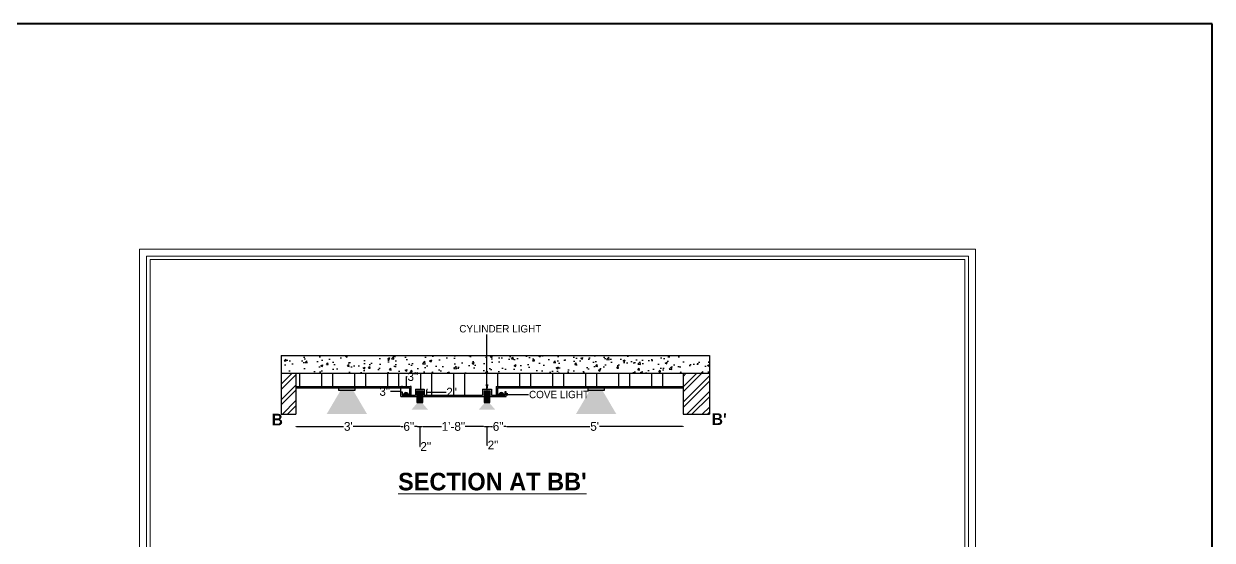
# Model space of a CAD drawing. Header units: inches. Extents: x 12792 to 19925, y -3298 to -817.
# Drawn here: x 15424 to 15829.2, y -1706.7 to -1530.4 of the extents above; entities that cross this region are included whole.
import ezdxf
from ezdxf import colors
from ezdxf.entities.mleader import LeaderData, LeaderLine
from ezdxf.math import Vec2, Vec3

# ---------------------------------------------------------------- set-up
doc = ezdxf.new("R2010")
doc.units = ezdxf.units.IN
doc.header["$MEASUREMENT"] = 0
doc.layers.add('.', color=30, linetype='Continuous')
doc.layers.add('IEL-HATCH-002', color=7, linetype='Continuous')
doc.layers.add('FURNI', color=140, linetype='Continuous', lineweight=18)
doc.styles.add('HEMI', font='stylu.ttf')
doc.styles.get("Standard").update_dxf_attribs({"font": 'arial.ttf'})
doc.dimstyles.get("Standard").update_dxf_attribs({"dimtxt": 0.18, "dimasz": 0.18, "dimexe": 0.18, "dimexo": 0.0625, "dimgap": 0.09, "dimtad": 0, "dimtih": 1, "dimtoh": 1, "dimdec": 0, "dimzin": 0, "dimdsep": 46, "dimlunit": 4, "dimtxsty": 'Standard', "dimcen": 0.09, "dimadec": 0, "dimazin": 0, "dimtfac": 1, "dimtdec": 0, "dimtofl": 0, "dimtmove": 0, "dimatfit": 3, "dimfxl": 1, "dimtolj": 1, "dimtzin": 0, "dimarcsym": 0})

# ---------------------------------------------------------------- blocks, each defined once
blk = doc.blocks.new('23rf')
at = {"layer": '.'}
h = blk.add_hatch(color=256, dxfattribs=at)
h.dxf.hatch_style = 1
h.set_gradient(color1=(248, 246, 176), color2=(255, 255, 0), name='INVSPHERICAL')
h.paths.add_polyline_path([(17105.18, -2700.19), (17105.27, -2700.19, -0.855431), (17107.01, -2700.19), (17107.1, -2700.19, 0.867785)])
h = blk.add_hatch(color=256, dxfattribs=at)
h.dxf.hatch_style = 1
h.set_gradient(color1=(248, 246, 176), color2=(255, 255, 0), name='INVSPHERICAL')
h.paths.add_polyline_path([(17105.27, -2700.19), (17107.01, -2700.19, 0.855431)])
for radius, start, end in [(0.969, 8.0981, 171.9019), (0.881, 8.9106, 171.0894)]:
    blk.add_arc((17106.14, -2700.33), radius, start, end)
blk = doc.blocks.new('hst')
at = {"layer": 'IEL-HATCH-002', "transparency": 33554687}
h = blk.add_hatch(color=256, dxfattribs=at)
h.dxf.hatch_style = 1
h.set_gradient(color1=(255, 255, 255), color2=(255, 255, 0), name='INVCURVED')
h.paths.add_polyline_path([(17088.15, -2698.59), (17083.86, -2698.59), (17079.1, -2706.7), (17086, -2706.7), (17092.91, -2706.7)])
at = {"layer": 'IEL-HATCH-002', "true_color": 0x939598, "transparency": 33554687}
h = blk.add_hatch(color=252, dxfattribs=at)
h.dxf.hatch_style = 1
h.paths.add_polyline_path([(17088.77, -2697.69), (17086, -2697.69), (17086, -2698.59), (17088.77, -2698.59)])
h.paths.add_polyline_path([(17086, -2697.69), (17083.24, -2697.69), (17083.24, -2698.59), (17086, -2698.59)])
blk.add_lwpolyline([(17083.24, -2697.69), (17088.77, -2697.69), (17088.77, -2698.59), (17083.24, -2698.59)], close=True)
blk = doc.blocks.new('*D118')
at = {"color": 0, "lineweight": -2, "transparency": 16777216}
for p, q in [((15516.78, -1667.84), (15516.78, -1668.06)), ((15552.52, -1667.84), (15552.52, -1668.06))]:
    blk.add_line(p, q, dxfattribs=at)
at = {"color": 5, "lineweight": -2, "transparency": 16777216}
for p, q in [((15516.96, -1667.88), (15532.99, -1667.88)), ((15552.34, -1667.88), (15536.31, -1667.88))]:
    blk.add_line(p, q, dxfattribs=at)
at = {"color": 5, "transparency": 16777216}
for points in [[(15516.96, -1667.85), (15516.96, -1667.91), (15516.78, -1667.88)], [(15552.34, -1667.85), (15552.34, -1667.91), (15552.52, -1667.88)]]:
    blk.add_solid(points, dxfattribs=at)
at = {"layer": 'Defpoints', "color": 0, "transparency": 16777216}
for p in [(15516.78, -1657.68), (15552.52, -1657.68), (15516.78, -1667.88)]:
    blk.add_point(p, dxfattribs=at)
at = {"color": 5, "transparency": 16777216, "insert": (15534.65, -1667.88), "char_height": 3, "attachment_point": 5, "style": 'HEMI'}
blk.add_mtext("\\A1;3'", dxfattribs=at)
blk = doc.blocks.new('*D119')
at = {"color": 0, "lineweight": -2, "transparency": 16777216}
for p, q in [((15588.52, -1667.84), (15588.52, -1668.06)), ((15648.78, -1667.84), (15648.78, -1668.06))]:
    blk.add_line(p, q, dxfattribs=at)
at = {"color": 5, "lineweight": -2, "transparency": 16777216}
for p, q in [((15588.7, -1667.88), (15617.05, -1667.88)), ((15648.6, -1667.88), (15620.25, -1667.88))]:
    blk.add_line(p, q, dxfattribs=at)
at = {"color": 5, "transparency": 16777216}
for points in [[(15588.7, -1667.85), (15588.7, -1667.91), (15588.52, -1667.88)], [(15648.6, -1667.85), (15648.6, -1667.91), (15648.78, -1667.88)]]:
    blk.add_solid(points, dxfattribs=at)
at = {"layer": 'Defpoints', "color": 0, "transparency": 16777216}
for p in [(15588.52, -1657.68), (15648.78, -1663.68), (15648.78, -1667.88)]:
    blk.add_point(p, dxfattribs=at)
at = {"color": 5, "transparency": 16777216, "insert": (15618.65, -1667.88), "char_height": 3, "attachment_point": 5, "style": 'HEMI'}
blk.add_mtext("\\A1;5'", dxfattribs=at)
blk = doc.blocks.new('*D120')
at = {"color": 0, "lineweight": -2, "transparency": 16777216}
for p, q in [((15552.52, -1667.84), (15552.52, -1668.06)), ((15558.01, -1667.84), (15558.01, -1668.06))]:
    blk.add_line(p, q, dxfattribs=at)
at = {"color": 5, "lineweight": -2, "transparency": 16777216}
for p, q in [((15552.7, -1667.88), (15553.34, -1667.88)), ((15557.83, -1667.88), (15557.18, -1667.88))]:
    blk.add_line(p, q, dxfattribs=at)
at = {"color": 5, "transparency": 16777216}
for points in [[(15552.7, -1667.85), (15552.7, -1667.91), (15552.52, -1667.88)], [(15557.83, -1667.85), (15557.83, -1667.91), (15558.01, -1667.88)]]:
    blk.add_solid(points, dxfattribs=at)
at = {"layer": 'Defpoints', "color": 0, "transparency": 16777216}
for p in [(15552.52, -1657.68), (15558.01, -1657.68), (15558.01, -1667.88)]:
    blk.add_point(p, dxfattribs=at)
at = {"color": 5, "transparency": 16777216, "insert": (15555.26, -1667.88), "char_height": 3, "attachment_point": 5, "style": 'HEMI'}
blk.add_mtext('\\A1;6"', dxfattribs=at)
blk = doc.blocks.new('*D121')
at = {"color": 0, "lineweight": -2, "transparency": 16777216}
for p, q in [((15558.01, -1667.92), (15558.01, -1667.7)), ((15560.01, -1667.84), (15560.01, -1668.06))]:
    blk.add_line(p, q, dxfattribs=at)
at = {"color": 5, "lineweight": -2, "transparency": 16777216}
for p, q in [((15558.19, -1667.88), (15559.83, -1667.88)), ((15559.01, -1667.88), (15559.01, -1674.71)), ((15559.01, -1674.71), (15559.19, -1674.71))]:
    blk.add_line(p, q, dxfattribs=at)
at = {"color": 5, "transparency": 16777216}
for points in [[(15558.19, -1667.85), (15558.19, -1667.91), (15558.01, -1667.88)], [(15559.83, -1667.85), (15559.83, -1667.91), (15560.01, -1667.88)]]:
    blk.add_solid(points, dxfattribs=at)
at = {"layer": 'Defpoints', "color": 0, "transparency": 16777216}
for p in [(15560.01, -1659.68), (15560.01, -1667.88), (15558.01, -1670.27)]:
    blk.add_point(p, dxfattribs=at)
at = {"color": 5, "transparency": 16777216, "insert": (15561.05, -1674.71), "char_height": 3, "attachment_point": 5, "style": 'HEMI'}
blk.add_mtext('\\A1;2"', dxfattribs=at)
blk = doc.blocks.new('*D122')
at = {"color": 0, "lineweight": -2, "transparency": 16777216}
for p, q in [((15560.01, -1667.84), (15560.01, -1668.06)), ((15580.93, -1667.84), (15580.93, -1668.06))]:
    blk.add_line(p, q, dxfattribs=at)
at = {"color": 5, "lineweight": -2, "transparency": 16777216}
for p, q in [((15560.19, -1667.88), (15566.42, -1667.88)), ((15580.75, -1667.88), (15574.52, -1667.88))]:
    blk.add_line(p, q, dxfattribs=at)
at = {"color": 5, "transparency": 16777216}
for points in [[(15560.19, -1667.85), (15560.19, -1667.91), (15560.01, -1667.88)], [(15580.75, -1667.85), (15580.75, -1667.91), (15580.93, -1667.88)]]:
    blk.add_solid(points, dxfattribs=at)
at = {"layer": 'Defpoints', "color": 0, "transparency": 16777216}
for p in [(15560.01, -1659.68), (15580.93, -1657.68), (15580.93, -1667.88)]:
    blk.add_point(p, dxfattribs=at)
at = {"color": 5, "transparency": 16777216, "insert": (15570.47, -1667.88), "char_height": 3, "attachment_point": 5, "style": 'HEMI'}
blk.add_mtext('\\A1;1\'-8"', dxfattribs=at)
blk = doc.blocks.new('*D123')
at = {"color": 0, "lineweight": -2, "transparency": 16777216}
for p, q in [((15580.93, -1667.84), (15580.93, -1668.06)), ((15582.93, -1667.84), (15582.93, -1668.06))]:
    blk.add_line(p, q, dxfattribs=at)
at = {"color": 5, "lineweight": -2, "transparency": 16777216}
for p, q in [((15581.11, -1667.88), (15582.75, -1667.88)), ((15581.93, -1667.88), (15581.93, -1674.22)), ((15581.93, -1674.22), (15582.11, -1674.22))]:
    blk.add_line(p, q, dxfattribs=at)
at = {"color": 5, "transparency": 16777216}
for points in [[(15581.11, -1667.85), (15581.11, -1667.91), (15580.93, -1667.88)], [(15582.75, -1667.85), (15582.75, -1667.91), (15582.93, -1667.88)]]:
    blk.add_solid(points, dxfattribs=at)
at = {"layer": 'Defpoints', "color": 0, "transparency": 16777216}
for p in [(15580.93, -1657.68), (15582.93, -1659.68), (15582.93, -1667.88)]:
    blk.add_point(p, dxfattribs=at)
at = {"color": 5, "transparency": 16777216, "insert": (15583.98, -1674.22), "char_height": 3, "attachment_point": 5, "style": 'HEMI'}
blk.add_mtext('\\A1;2"', dxfattribs=at)
blk = doc.blocks.new('*D124')
at = {"color": 0, "lineweight": -2, "transparency": 16777216}
for p, q in [((15582.93, -1667.84), (15582.93, -1668.06)), ((15588.52, -1667.84), (15588.52, -1668.06))]:
    blk.add_line(p, q, dxfattribs=at)
at = {"color": 5, "lineweight": -2, "transparency": 16777216}
for p, q in [((15583.11, -1667.88), (15583.81, -1667.88)), ((15588.34, -1667.88), (15587.65, -1667.88))]:
    blk.add_line(p, q, dxfattribs=at)
at = {"color": 5, "transparency": 16777216}
for points in [[(15583.11, -1667.85), (15583.11, -1667.91), (15582.93, -1667.88)], [(15588.34, -1667.85), (15588.34, -1667.91), (15588.52, -1667.88)]]:
    blk.add_solid(points, dxfattribs=at)
at = {"layer": 'Defpoints', "color": 0, "transparency": 16777216}
for p in [(15582.93, -1659.68), (15588.52, -1657.68), (15588.52, -1667.88)]:
    blk.add_point(p, dxfattribs=at)
at = {"color": 5, "transparency": 16777216, "insert": (15585.73, -1667.88), "char_height": 3, "attachment_point": 5, "style": 'HEMI'}
blk.add_mtext('\\A1;6"', dxfattribs=at)
blk = doc.blocks.new('*D125')
at = {"color": 5, "lineweight": -2, "transparency": 16777216}
for p, q in [((15549.19, -1655.93), (15549.01, -1655.93)), ((15552.52, -1655.93), (15549.19, -1655.93)), ((15552.52, -1657), (15552.52, -1654.86))]:
    blk.add_line(p, q, dxfattribs=at)
at = {"color": 0, "lineweight": -2, "transparency": 16777216}
for p, q in [((15552.56, -1654.68), (15552.34, -1654.68)), ((15552.56, -1657.18), (15552.34, -1657.18))]:
    blk.add_line(p, q, dxfattribs=at)
at = {"color": 5, "transparency": 16777216}
for points in [[(15552.49, -1654.86), (15552.55, -1654.86), (15552.52, -1654.68)], [(15552.49, -1657), (15552.55, -1657), (15552.52, -1657.18)]]:
    blk.add_solid(points, dxfattribs=at)
at = {"layer": 'Defpoints', "color": 0, "transparency": 16777216}
for p in [(15552.52, -1654.68), (15553.02, -1654.68), (15553.02, -1657.18)]:
    blk.add_point(p, dxfattribs=at)
at = {"color": 5, "transparency": 16777216, "insert": (15547.05, -1655.93), "char_height": 3, "attachment_point": 5, "style": 'HEMI'}
blk.add_mtext('\\A1;3"', dxfattribs=at)
blk = doc.blocks.new('*D126')
at = {"color": 5, "lineweight": -2, "transparency": 16777216}
for p, q in [((15554.52, -1654.18), (15554.52, -1650.85)), ((15554.52, -1650.85), (15554.7, -1650.85)), ((15553.2, -1654.18), (15555.84, -1654.18))]:
    blk.add_line(p, q, dxfattribs=at)
at = {"color": 0, "lineweight": -2, "transparency": 16777216}
for p, q in [((15553.02, -1654.22), (15553.02, -1654)), ((15556.02, -1654.22), (15556.02, -1654))]:
    blk.add_line(p, q, dxfattribs=at)
at = {"color": 5, "transparency": 16777216}
for points in [[(15553.2, -1654.15), (15553.2, -1654.21), (15553.02, -1654.18)], [(15555.84, -1654.15), (15555.84, -1654.21), (15556.02, -1654.18)]]:
    blk.add_solid(points, dxfattribs=at)
at = {"layer": 'Defpoints', "color": 0, "transparency": 16777216}
for p in [(15553.02, -1657.18), (15556.02, -1654.18), (15556.02, -1657.18)]:
    blk.add_point(p, dxfattribs=at)
at = {"color": 5, "transparency": 16777216, "insert": (15556.65, -1650.85), "char_height": 3, "attachment_point": 5, "style": 'HEMI'}
blk.add_mtext('\\A1;3"', dxfattribs=at)
blk = doc.blocks.new('*D127')
at = {"color": 0, "lineweight": -2, "transparency": 16777216}
for p, q in [((15561.43, -1655.18), (15561.65, -1655.18)), ((15561.43, -1657.18), (15561.65, -1657.18))]:
    blk.add_line(p, q, dxfattribs=at)
at = {"color": 5, "lineweight": -2, "transparency": 16777216}
for p, q in [((15561.47, -1657), (15561.47, -1655.36)), ((15561.47, -1656.18), (15567.81, -1656.18)), ((15567.81, -1656.18), (15567.99, -1656.18))]:
    blk.add_line(p, q, dxfattribs=at)
at = {"color": 5, "transparency": 16777216}
for points in [[(15561.44, -1655.36), (15561.5, -1655.36), (15561.47, -1655.18)], [(15561.44, -1657), (15561.5, -1657), (15561.47, -1657.18)]]:
    blk.add_solid(points, dxfattribs=at)
at = {"layer": 'Defpoints', "color": 0, "transparency": 16777216}
for p in [(15560.51, -1655.18), (15560.51, -1657.18), (15561.47, -1655.18)]:
    blk.add_point(p, dxfattribs=at)
at = {"color": 5, "transparency": 16777216, "insert": (15569.86, -1656.18), "char_height": 3, "attachment_point": 5, "style": 'HEMI'}
blk.add_mtext('\\A1;2"', dxfattribs=at)

msp = doc.modelspace()

# ---------------------------------------------------------------- hatches: boundary and pattern name
at = {"layer": '.', "true_color": 0x977653}
h = msp.add_hatch(color=35, dxfattribs=at)
h.dxf.hatch_style = 1
h.paths.add_polyline_path([(15558.01, -1655.68), (15560.01, -1655.68), (15560.01, -1657.68), (15580.93, -1657.68), (15580.93, -1655.68), (15582.93, -1655.68), (15582.93, -1657.68), (15588.52, -1657.68), (15588.52, -1656.1), (15588.02, -1656.1), (15588.02, -1657.18), (15583.43, -1657.18), (15583.43, -1655.18), (15580.43, -1655.18), (15580.43, -1657.18), (15560.51, -1657.18), (15560.51, -1655.18), (15557.51, -1655.18), (15557.51, -1657.18), (15553.02, -1657.18), (15553.02, -1656.1), (15552.52, -1656.1), (15552.52, -1657.68), (15558.01, -1657.68)])
at = {"layer": '.', "true_color": 0x000000}
h = msp.add_hatch(color=18, dxfattribs=at)
h.dxf.hatch_style = 1
h.paths.add_polyline_path([(15560.01, -1655.68), (15558.01, -1655.68), (15558.01, -1659.68), (15560.01, -1659.68)])
h = msp.add_hatch(color=18, dxfattribs=at)
h.dxf.hatch_style = 1
h.paths.add_polyline_path([(15582.93, -1655.68), (15580.93, -1655.68), (15580.93, -1659.68), (15582.93, -1659.68)])
at = {"layer": '.'}
h = msp.add_hatch(color=256, dxfattribs=at)
h.dxf.hatch_style = 1
h.set_gradient(color1=(255, 255, 255), color2=(255, 255, 0), name='INVCURVED')
h.paths.add_polyline_path([(15559.68, -1659.68), (15558.34, -1659.68), (15556.16, -1662.18), (15561.85, -1662.18)])
h = msp.add_hatch(color=256, dxfattribs=at)
h.dxf.hatch_style = 1
h.set_gradient(color1=(255, 255, 255), color2=(255, 255, 0), name='INVCURVED')
h.paths.add_polyline_path([(15582.6, -1659.68), (15581.27, -1659.68), (15579.09, -1662.18), (15584.78, -1662.18)])
at = {"layer": 'IEL-HATCH-002', "true_color": 0x636466, "transparency": 33554687}
h = msp.add_hatch(dxfattribs=at)
h.set_pattern_fill('AR-CONC', color=251)
h.set_pattern_definition([(50, (-1551.8536, 1039.0153), (7.1726018, -0.6275213), [0.75, -8.25]), (355, (-1551.854, 1039.015), (-1.3875133, 7.5219213), [0.6, -6.6]), (100.451444, (-1551.256, 1038.963), (5.7850885, 6.8944), [0.637402, -7.011421]), (46.1842, (-1551.854, 1041.015), (10.6724133, -1.655193), [1.125, -12.375]), (96.635635, (-1550.964, 1040.877), (9.3466195, 9.741186), [0.9561034, -10.5171376]), (351.184164, (-1551.854, 1041.015), (9.3466195, 9.741186), [0.9, -9.9]), (21, (-1550.8536, 1040.5153), (5.9690705, -4.026189), [0.75, -8.25]), (326, (-1550.854, 1040.515), (2.4331533, 7.2515005), [0.6, -6.6]), (71.451445, (-1550.356, 1040.18), (8.4022238, 3.2253115), [0.637402, -7.011421]), (37.5, (-1551.8536, 1039.0153), (0.12159855, 3.32893854), [0, -6.52, 0, -6.7, 0, -6.625]), (7.5, (-1551.8536, 1039.0153), (2.6306954, 3.9441171), [0, -3.82, 0, -6.37, 0, -2.525]), (327.5, (-1554.0836, 1039.0153), (5.33822436, -0.2255487), [0, -2.5, 0, -7.8, 0, -10.35]), (317.5, (-1555.0836, 1039.0153), (5.8318617, 1.0010498), [0, -3.25, 0, -5.18, 0, -7.35])])
h.paths.add_polyline_path([(15657.78, -1643.68), (15511.78, -1643.68), (15511.78, -1649.68), (15657.78, -1649.68)])
at = {"layer": 'IEL-HATCH-002', "true_color": 0xed1f24, "transparency": 33554687}
h = msp.add_hatch(dxfattribs=at)
h.set_pattern_fill('ANSI32', color=240, scale=10)
h.set_pattern_definition([(45, (-1551.8536, 1043.0153), (-2.6516504, 2.6516504), []), (45, (-1550.086, 1043.0153), (-2.6516504, 2.6516504), [])])
h.paths.add_polyline_path([(15516.78, -1649.68), (15511.78, -1649.68), (15511.78, -1663.68), (15516.78, -1663.68)])
h.paths.add_polyline_path([(15657.78, -1649.68), (15648.78, -1649.68), (15648.78, -1663.68), (15657.78, -1663.68)])
at = {"layer": 'IEL-HATCH-002', "true_color": 0xafd9aa, "transparency": 33554687}
h = msp.add_hatch(dxfattribs=at)
h.set_pattern_fill('ANSI32', color=9, scale=30, angle=45)
h.set_pattern_definition([(90, (-1551.854, 1043.015), (-11.25, 0), []), (90, (-1548.104, 1046.765), (-11.25, 0), [])])
h.paths.add_polyline_path([(15648.78, -1649.68), (15516.78, -1649.68), (15516.78, -1654.18), (15556.02, -1654.18), (15556.02, -1657.18), (15557.51, -1657.18), (15557.51, -1655.18), (15560.51, -1655.18), (15560.51, -1657.18), (15580.43, -1657.18), (15580.43, -1655.18), (15583.43, -1655.18), (15583.43, -1657.18), (15585.02, -1657.18), (15585.02, -1654.18), (15648.78, -1654.18)])

# ---------------------------------------------------------------- linework, layer by layer
for p, q in [((15511.78, -1643.68), (15511.78, -1663.68)), ((15511.78, -1643.68), (15657.78, -1643.68)), ((15657.78, -1643.68), (15657.78, -1663.68)), ((15511.78, -1649.68), (15657.78, -1649.68)), ((15516.78, -1649.68), (15516.78, -1663.68)), ((15648.78, -1649.68), (15648.78, -1663.68)), ((15516.78, -1654.18), (15556.02, -1654.18)), ((15516.78, -1654.68), (15555.52, -1654.68)), ((15552.52, -1657.68), (15552.52, -1656.1)), ((15552.52, -1656.1), (15553.02, -1656.1)), ((15553.02, -1656.1), (15553.02, -1657.18)), ((15553.02, -1657.18), (15557.51, -1657.18)), ((15555.52, -1654.68), (15555.52, -1657.18)), ((15556.02, -1654.18), (15556.02, -1657.18)), ((15557.51, -1655.18), (15560.51, -1655.18)), ((15557.51, -1655.18), (15557.51, -1657.18)), ((15558.01, -1655.68), (15558.01, -1657.68)), ((15558.01, -1655.68), (15560.01, -1655.68)), ((15560.01, -1655.68), (15560.01, -1657.68)), ((15560.51, -1655.18), (15560.51, -1657.18)), ((15560.51, -1657.18), (15580.43, -1657.18)), ((15580.43, -1655.18), (15583.43, -1655.18)), ((15580.43, -1655.18), (15580.43, -1657.18)), ((15580.93, -1655.68), (15582.93, -1655.68)), ((15580.93, -1655.68), (15580.93, -1657.68)), ((15582.93, -1655.68), (15582.93, -1657.68)), ((15583.43, -1655.18), (15583.43, -1657.18)), ((15583.43, -1657.18), (15588.02, -1657.18)), ((15585.02, -1654.18), (15585.02, -1657.18)), ((15585.02, -1654.18), (15648.78, -1654.18)), ((15585.52, -1654.68), (15648.78, -1654.68)), ((15585.52, -1654.68), (15585.52, -1657.18)), ((15588.52, -1656.1), (15588.02, -1656.1)), ((15588.02, -1656.1), (15588.02, -1657.18)), ((15588.52, -1657.68), (15588.52, -1656.1)), ((15552.52, -1657.68), (15558.01, -1657.68)), ((15560.01, -1657.68), (15580.93, -1657.68)), ((15582.93, -1657.68), (15588.52, -1657.68)), ((15511.78, -1663.68), (15516.78, -1663.68)), ((15648.78, -1663.68), (15657.78, -1663.68))]:
    msp.add_line(p, q)
at = {"color": 3, "lineweight": 40}
msp.add_lwpolyline([(15829.24, -1530.39), (12791.71, -1530.39), (12791.71, -3298.37), (15829.24, -3298.37)], close=True, dxfattribs=at)
for points in [[(15558.01, -1655.68), (15558.01, -1659.68), (15560.01, -1659.68), (15560.01, -1655.68)], [(15580.93, -1655.68), (15580.93, -1659.68), (15582.93, -1659.68), (15582.93, -1655.68)]]:
    msp.add_lwpolyline(points)
at = {"layer": 'FURNI', "color": 18, "true_color": 0x000000}
for points in [[(15463.49, -2006.19), (15463.49, -1607.36), (15748.49, -1607.36), (15748.49, -2006.19)], [(15465.86, -2003.82), (15465.86, -1609.73), (15746.12, -1609.73), (15746.12, -2003.82)], [(15467.05, -2002.63), (15467.05, -1610.92), (15744.93, -1610.92), (15744.93, -2002.63)]]:
    msp.add_lwpolyline(points, close=True, dxfattribs=at)

# ---------------------------------------------------------------- block references
for name, p in [('hst', (-1551.85, 1043.02)), ('23rf', (-1551.85, 1043.02)), ('23rf', (-1519.35, 1043.02)), ('hst', (-1466.85, 1043.02))]:
    msp.add_blockref(name, p)

# ---------------------------------------------------------------- texts
at = {"color": 5, "lineweight": 15, "width": 28.1382, "style": 'HEMI'}
for s, insert, char_height, attachment_point, rotation in [('CYLINDER LIGHT', (15572.49, -1633.25), 2.5271, 1, 359.9906), ('COVE LIGHT', (15616.73, -1655.7), 2.527, 3, 0.0094)]:
    msp.add_mtext(s, dxfattribs=dict(at, insert=insert, char_height=char_height, attachment_point=attachment_point, rotation=rotation))
at = {"color": 5, "lineweight": 5, "char_height": 4, "width": 1.9029, "attachment_point": 1, "rotation": 359.9906, "style": 'HEMI'}
for s, insert in [('{\\fStylus BT|b1|i0|c0|p34;B}', (15508.48, -1663.54)), ("{\\fStylus BT|b1|i0|c0|p34;B'}", (15658.55, -1663.38))]:
    msp.add_mtext(s, dxfattribs=dict(at, insert=insert))
at = {"color": 240, "lineweight": 5, "true_color": 0xe90039, "insert": (15530.32, -1683.69), "char_height": 6, "width": 106.8964, "attachment_point": 1, "rotation": 359.9906, "style": 'HEMI'}
msp.add_mtext("\\pxqc;{\\fStylus BT|b1|i0|c0|p34;\\LSECTION AT BB'}", dxfattribs=at)

# ---------------------------------------------------------------- dimensions: what is measured, and where the dimension line sits
for base, p1, p2, picture, middle in [((15556.02, -1654.18), (15553.02, -1657.18), (15556.02, -1657.18), '*D126', (15554.79, -1650.85)), ((15516.78, -1667.88), (15552.52, -1657.68), (15516.78, -1657.68), '*D118', (15534.65, -1667.88)), ((15582.93, -1667.88), (15580.93, -1657.68), (15582.93, -1659.68), '*D123', (15582.2, -1674.22)), ((15588.52, -1667.88), (15582.93, -1659.68), (15588.52, -1657.68), '*D124', (15585.73, -1667.88)), ((15648.78, -1667.88), (15588.52, -1657.68), (15648.78, -1663.68), '*D119', (15618.65, -1667.88))]:
    dim = msp.add_linear_dim(base=base, p1=p1, p2=p2, dimstyle='Standard', override={"dimtxt": 3, "dimtxsty": 'HEMI', "dimclrd": 5, "dimclrt": 5, "dimtmove": 1, "dimfxl": 0.03937, "dimfxlon": 1, "dimarcsym": 1})
    dim.commit()
    dim.dimension.update_dxf_attribs({"geometry": picture, "text_midpoint": middle})
for base, p1, p2, picture, middle in [((15552.52039987, -1654.67854637), (15553.02039987, -1657.17854637), (15553.02039987, -1654.67854637), '*D125', (15548.9177864, -1655.92854637)), ((15561.47, -1655.18), (15560.51, -1657.18), (15560.51, -1655.18), '*D127', (15568.08, -1656.18))]:
    dim = msp.add_linear_dim(base=base, p1=p1, p2=p2, angle=90, dimstyle='Standard', override={"dimtxt": 3, "dimtxsty": 'HEMI', "dimclrd": 5, "dimclrt": 5, "dimtmove": 1, "dimfxl": 0.03937, "dimfxlon": 1, "dimarcsym": 1})
    dim.commit()
    dim.dimension.update_dxf_attribs({"geometry": picture, "text_midpoint": middle})
dim = msp.add_linear_dim(base=(15558.01, -1667.88), p1=(15552.52, -1657.68), p2=(15558.01, -1657.68), text='6"', dimstyle='Standard', override={"dimtxt": 3, "dimtxsty": 'HEMI', "dimclrd": 5, "dimclrt": 5, "dimtmove": 1, "dimfxl": 0.03937, "dimfxlon": 1, "dimarcsym": 1})
dim.commit()
dim.dimension.update_dxf_attribs({"geometry": '*D120', "text_midpoint": (15555.26, -1667.88), "dimtype": 160})
dim = msp.add_linear_dim(base=(15560.01, -1667.88), p1=(15558.01, -1670.27), p2=(15560.01, -1659.68), dimstyle='Standard', override={"dimtxt": 3, "dimtxsty": 'HEMI', "dimclrd": 5, "dimclrt": 5, "dimtmove": 1, "dimfxl": 0.03937, "dimfxlon": 1, "dimarcsym": 1})
dim.commit()
dim.dimension.update_dxf_attribs({"geometry": '*D121', "text_midpoint": (15559.28, -1674.71), "dimtype": 160})
dim = msp.add_linear_dim(base=(15580.93, -1667.88), p1=(15560.01, -1659.68), p2=(15580.93, -1657.68), text='1\'-8"', dimstyle='Standard', override={"dimtxt": 3, "dimtxsty": 'HEMI', "dimclrd": 5, "dimclrt": 5, "dimtmove": 1, "dimfxl": 0.03937, "dimfxlon": 1, "dimarcsym": 1})
dim.commit()
dim.dimension.update_dxf_attribs({"geometry": '*D122', "text_midpoint": (15570.47, -1667.88)})

# ---------------------------------------------------------------- leaders
at = {"color": 5}
ml = msp.add_multileader_mtext('Standard', dxfattribs=at)
ml.set_content(' ', color=5)
ml.set_leader_properties()
ml.build(insert=Vec2(0, 0))
ml.multileader.update_dxf_attribs({"text_right_attachment_type": 6, "dogleg_length": 0.36, "arrow_head_size": 3})
ctx = ml.context
ctx.base_point, ctx.char_height, ctx.arrow_head_size, ctx.landing_gap_size, ctx.plane_origin, ctx.plane_x_axis, ctx.plane_y_axis = Vec3(15582.01, -1636.38), 0.18, 3, 0.09, Vec3(15581.94, -1656.52), Vec3(0, -1), Vec3(1, 0)
ctx.right_attachment, ctx.text_align_type = 6, 2
notes = []
notes.append((ctx, [(0, (1, 1, 0), (15581.92, -1636.99), (0, 1), 0.36, [(0, [(15581.94, -1656.52)], 0, [])])]))
ctx.mtext.insert, ctx.mtext.text_direction, ctx.mtext.rotation, ctx.mtext.alignment, ctx.mtext.flow_direction = Vec3(15582.1, -1636.54), Vec3(0, -1), 4.712389, 3, 5
ml = msp.add_multileader_mtext('Standard', dxfattribs=at)
ml.set_content(' ', color=5)
ml.set_leader_properties()
ml.build(insert=Vec2(0, 0))
ml.multileader.update_dxf_attribs({"text_right_attachment_type": 6, "dogleg_length": 0.36, "arrow_head_size": 3})
ctx = ml.context
ctx.base_point, ctx.char_height, ctx.arrow_head_size, ctx.landing_gap_size, ctx.plane_origin = Vec3(15596.13, -1656.92), 0.18, 3, 0.09, Vec3(15586.14, -1656.91)
ctx.right_attachment = 6
notes.append((ctx, [(0, (1, 1, 0), (15595.77, -1656.92), (1, 0), 0.36, [(0, [(15586.14, -1656.91)], 0, [])])]))
ctx.mtext.insert, ctx.mtext.flow_direction = Vec3(15596.22, -1656.83), 5
for ctx, leaders in notes:
    for number, flags, end, landing, length, lines in leaders:
        leader = LeaderData()
        leader.index, (leader.has_last_leader_line, leader.has_dogleg_vector, leader.attachment_direction) = number, flags
        leader.last_leader_point, leader.dogleg_vector, leader.dogleg_length = Vec3(end), Vec3(landing), length
        for number, points, colour, breaks in lines:
            line = LeaderLine()
            line.index, line.vertices, line.color, line.breaks = number, Vec3.list(points), colors.encode_raw_color(colour), breaks
            leader.lines.append(line)
        ctx.leaders.append(leader)

doc.saveas('drawing.dxf')
